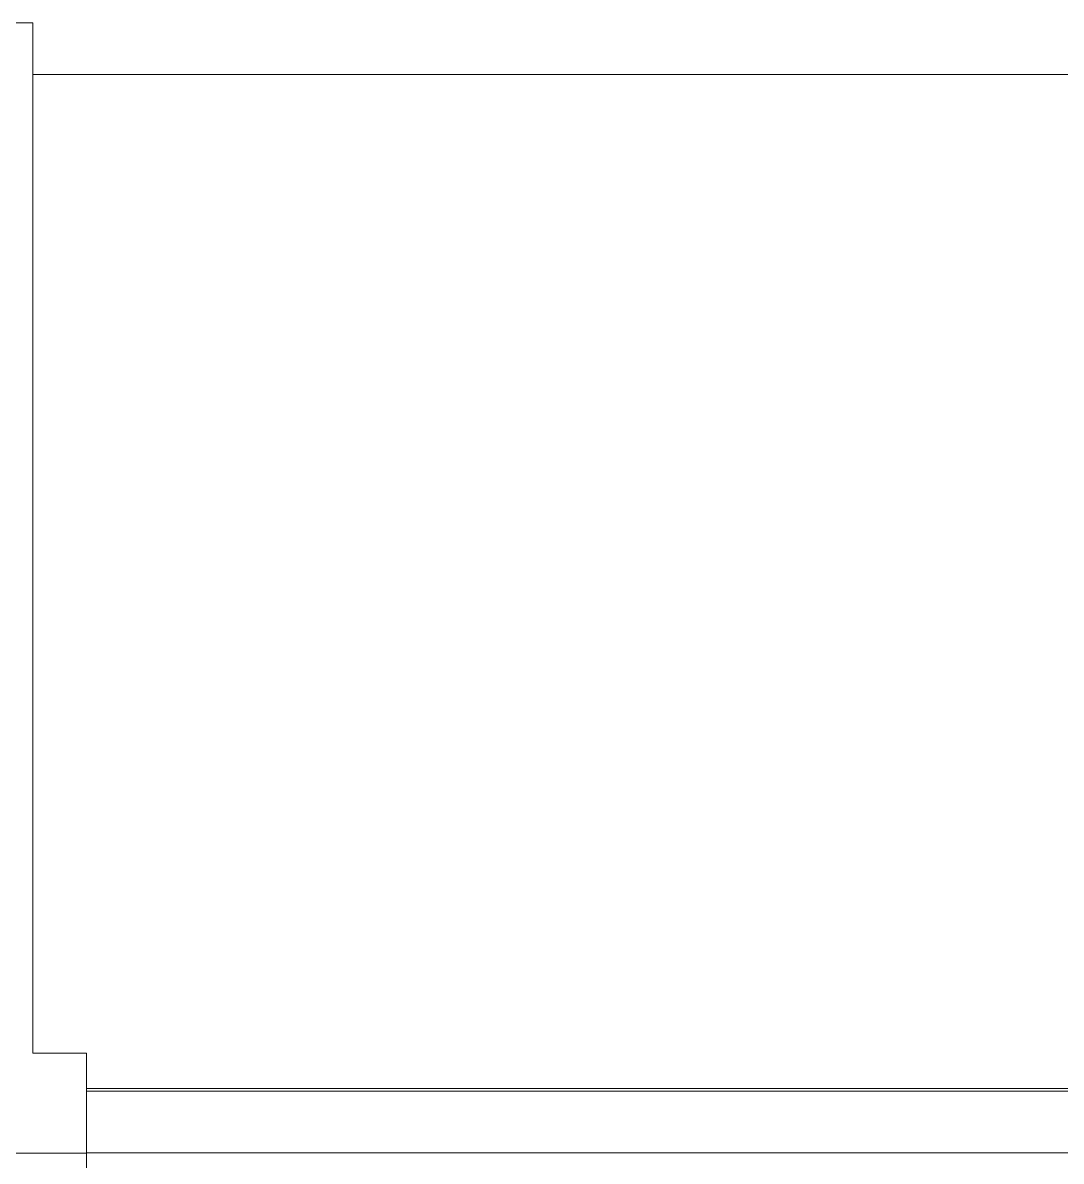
# Model space of a CAD drawing. Extents: x 27938 to 1507990, y 110129 to 923079.
# Drawn here: x 1218124.9 to 1218244.2, y 580443.3 to 580574 of the extents above; entities that cross this region are included whole.
import ezdxf

# ---------------------------------------------------------------- set-up
doc = ezdxf.new("R2010")
doc.units = 0
doc.header["$LTSCALE"] = 1000
doc.header["$MEASUREMENT"] = 0
doc.layers.add('----建筑底图', color=8, linetype='Continuous')
doc.layers.add('平面-空调预留孔', color=173, linetype='Continuous', lineweight=15)

# ---------------------------------------------------------------- blocks, each defined once
blk = doc.blocks.new('gdgdgdrgdfsfs')
at = {"layer": '平面-空调预留孔'}
for p, q in [((701373.32, 763967.56), (701455.02, 763967.56)), ((701455.02, 763967.56), (701455.02, 763849.22)), ((703030.02, 763961.62), (701455.02, 763961.62)), ((701455.02, 763849.22), (701461.18, 763849.22)), ((701461.18, 763849.22), (701461.18, 763834.7)), ((703023.86, 763845.19), (701461.18, 763845.19)), ((703023.86, 763844.89), (701461.18, 763844.89)), ((701461.18, 763837.76), (701452.7, 763837.76)), ((703023.86, 763837.79), (701461.18, 763837.79))]:
    blk.add_line(p, q, dxfattribs=at)
blk = doc.blocks.new('A$C149A4CC3')
at = {"layer": '平面-空调预留孔', "color": 8}
blk.add_blockref('gdgdgdrgdfsfs', (-709592.52, -789927.64), dxfattribs=at)

msp = doc.modelspace()

# ---------------------------------------------------------------- block references
at = {"layer": '----建筑底图'}
msp.add_blockref('A$C149A4CC3', (1226263.61, 606534.06), dxfattribs=at)

doc.saveas('drawing.dxf')
